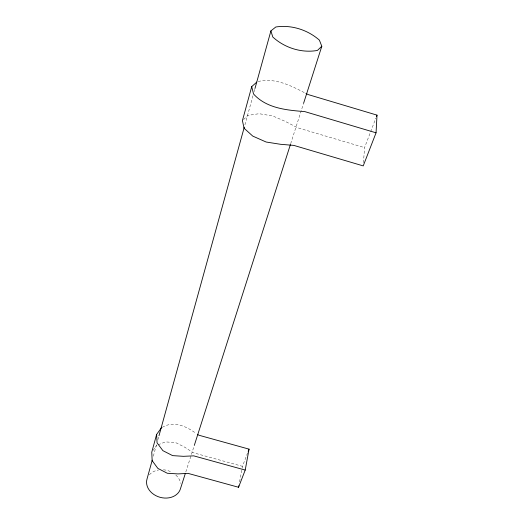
<?xml version="1.0" encoding="UTF-8"?>
<svg xmlns="http://www.w3.org/2000/svg" width="524" height="524" viewBox="0 0 524 524"><rect width="100%" height="100%" fill="white"/><g stroke="black" fill="none" stroke-linecap="round" stroke-linejoin="round"><path stroke-width="0.39" stroke-dasharray="2.62 1.97" d="M363.453 162.715L364.56 147.611L370.35 132.5M239.566 481.838L242.468 466.327L247.623 452.874M153.322 456.214L156.591 444.378M157.901 439.643L158.772 436.492M244.937 124.81L253.23 94.824M254.101 91.667L254.756 89.303M185.823 471.934L194.044 446.206M290.676 143.714L303.625 103.176M370.638 131.747L375.846 118.142M153.093 450.339L156.637 445.374M243.529 119.59L247.99 115.365L259.105 113.701L272.808 115.968L285.639 121.568L297.449 127.712L364.56 147.611M158.097 444.791L165.374 441.896L175.658 442.597L184.854 447.28L193.173 452.71L242.468 466.327M162.289 427.335C173.621 420.399 186.583 426.372 196.173 433.505M258.142 81.521C274.805 77.5 290.84 85.517 305.223 93.089M149.353 474.81A17.423 13.899 15.5 0 1 158.641 469.963M163.416 469.792A17.423 13.899 15.5 0 1 171.938 472.314M175.841 475.065A17.423 13.899 15.5 0 1 180.734 483.423"/><path stroke-width="0.79" d="M256.767 82.117L251.723 86.611L242.416 120.644L244.079 128.236L252.758 136.102L266.146 142.024L280.451 144.283L293.853 145.403L363.224 165.898L376.055 132.814L377.005 115.123L308.092 94.543L305.937 93.455M161.549 427.617L156.624 434.422L151.763 452.205L152.157 460.635L157.848 468.384L167.326 473.27L177.944 473.906L188.044 473.375L238.544 487.268L245.212 470.08L249.051 449.14L198.793 435.195L197.483 434.35M238.544 487.268L238.839 485.715M152.229 460.164L146.995 479.1A17.423 13.899 15.5 0 0 160.082 497.315A17.423 13.899 15.5 0 0 180.59 488.309L185.326 473.493M158.995 435.699L244.282 127.175M254.972 88.51L270.901 30.909L275.814 26.986C291.305 24.608 307.693 29.822 319.391 40.145L321.808 46.263L303.625 103.176M194.293 445.426L290.427 144.5M248.193 451.38L249.051 449.14M376.429 116.636L377.005 115.123M321.808 46.263L317.4 50.448C301.569 53.278 284.565 47.835 272.788 37.008L270.901 30.909M245.212 470.08L193.703 455.854L183.413 456.325L172.593 455.618L162.905 450.666L157.069 442.872L156.624 434.422M376.055 132.814L304.758 111.599C286.654 110.178 266.467 108.363 253.544 93.986L251.723 86.611"/></g></svg>
